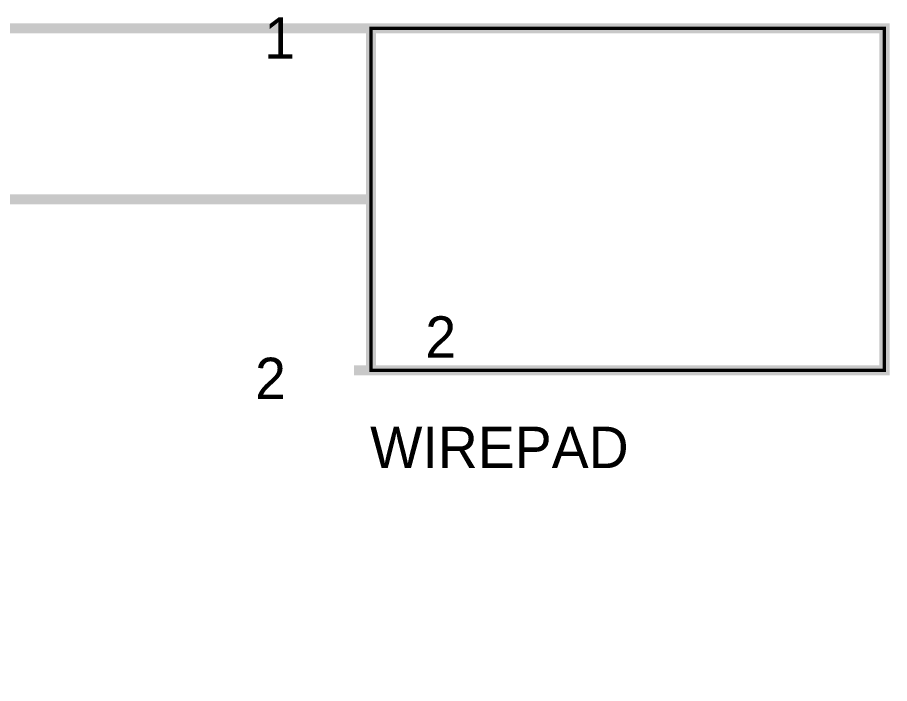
# Model space of a CAD drawing. Header units: inches. Extents: x 0 to 431, y 0 to 297.
# Drawn here: x 208.67 to 234.15, y 125.84 to 145.32 of the extents above; entities that cross this region are included whole.
import ezdxf

# ---------------------------------------------------------------- set-up
doc = ezdxf.new("R2010")
doc.units = ezdxf.units.IN
doc.layers.add('Sheet', color=255, linetype='Continuous')

msp = doc.modelspace()

# ---------------------------------------------------------------- linework, layer by layer
at = {"layer": 'Sheet'}
for points in [[(193.005, 125.994, 0.3, 0.3, 0), (187.419, 125.994, 0.3, 0.3, 0), (187.419, 129.993, 0.3, 0.3, 0), (183.999, 129.993, 0.3, 0.3, 0), (183.999, 139.999, 0.3, 0.3, 0), (183.999, 143.999, 0.3, 0.3, 0), (183.999, 144.998, 0.3, 0.3, 0), (218.999, 144.998, 0.3, 0.3, 0)], [(218.504, 144.998, 0.3, 0.3, 0), (218.999, 144.998, 0.3, 0.3, 0)], [(183.999, 139.999, 0.3, 0.3, 0), (218.999, 139.999, 0.3, 0.3, 0), (218.999, 135, 0.3, 0.3, 0)], [(218.504, 135, 0.3, 0.3, 0), (218.999, 135, 0.3, 0.3, 0)]]:
    msp.add_lwpolyline(points, format="xyseb", dxfattribs=at)
for points in [[(218.999, 144.998, 0.3, 0.3, 0), (233.996, 144.998, 0.3, 0.3, 0), (233.996, 135, 0.3, 0.3, 0), (218.999, 135, 0.3, 0.3, 0), (218.999, 144.998, 0.3, 0.3, 0)], [(218.999, 144.998, 0.0991, 0.0991, 0), (218.999, 135, 0.0991, 0.0991, 0), (233.996, 135, 0.0991, 0.0991, 0), (233.996, 144.998, 0.0991, 0.0991, 0), (218.999, 144.998, 0.0991, 0.0991, 0), (218.999, 144.998, 0.0991, 0.0991, 0)]]:
    msp.add_lwpolyline(points, format="xyseb", close=True, dxfattribs=at)

# ---------------------------------------------------------------- texts
for s, height, p in [('1', 1.21, (215.882, 144.108)), ('2', 1.21, (220.587, 135.37)), ('2', 1.21, (215.614, 134.16)), ('WIREPAD', 1.2099, (218.974, 132.144))]:
    msp.add_text(s, height=height, dxfattribs=at).set_placement(p)

doc.saveas('drawing.dxf')
